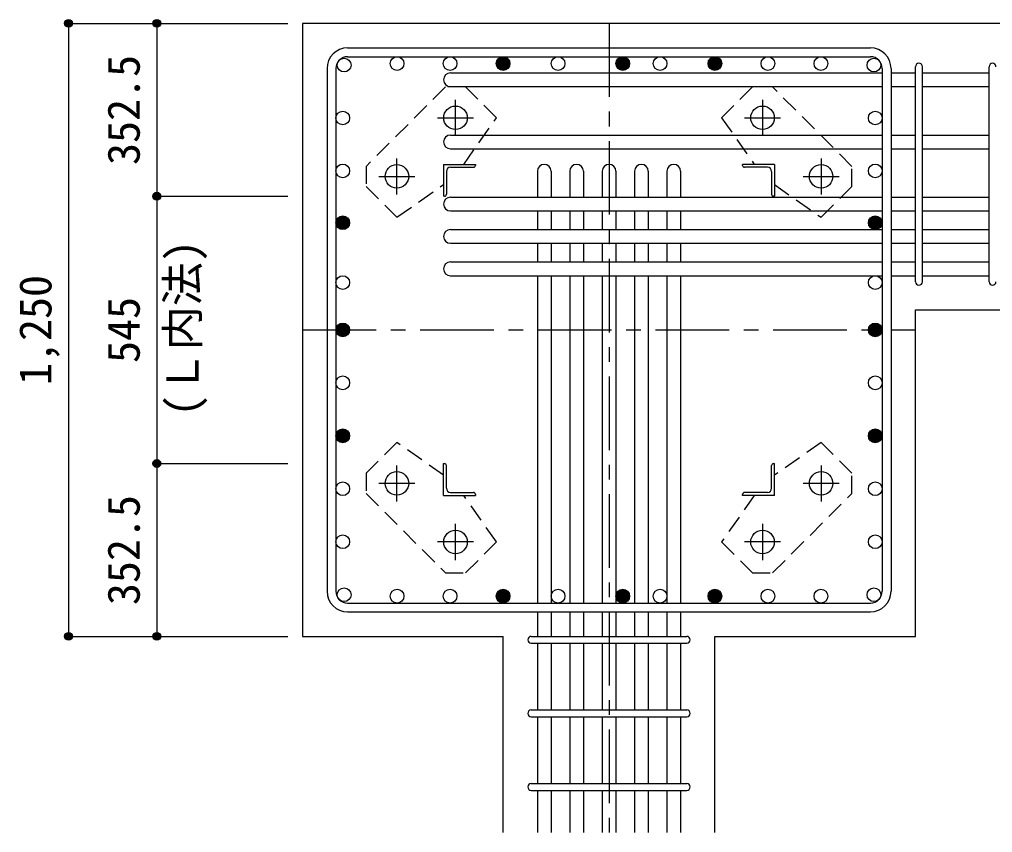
# Model space of a CAD drawing. Units: millimetres at full size, sheet at 1:30. Extents: x -5973 to 5954, y -4195 to 4201.
# Drawn here: x -650 to 1334, y 1498 to 3156 of the extents above; entities that cross this region are included whole.
import ezdxf
from ezdxf.enums import TextEntityAlignment as Align

# ---------------------------------------------------------------- set-up
doc = ezdxf.new("R2010")
doc.units = ezdxf.units.MM
doc.header["$LTSCALE"] = 30
doc.header["$PDMODE"] = 32
doc.header["$PDSIZE"] = 15
doc.linetypes.add('CHAIN1', pattern=[8, 5, -1, 1, -1])
doc.linetypes.add('DASHED1', pattern=[1.8, 1.2, -0.6])
for name, color, linetype in [('0-1_躯体線', 2, 'Continuous'), ('0-2_アンカー、アングル', 4, 'Continuous'), ('0-3_立上り筋', 4, 'Continuous'), ('0-4_フープ筋', 7, 'Continuous'), ('0-5_基礎梁筋', 7, 'Continuous'), ('0-6_スタラップ筋', 7, 'Continuous'), ('0-7_文字', 4, 'Continuous'), ('0-9_プレート', 4, 'DASHED1'), ('0-D_寸法', 4, 'Continuous')]:
    doc.layers.add(name, color=color, linetype=linetype)
doc.styles.add('ＭＳ ゴシック', font='')
doc.styles.get('ＭＳ ゴシック').set_extended_font_data('MS Gothic')

msp = doc.modelspace()

# ---------------------------------------------------------------- linework, layer by layer
at = {"layer": '0-1_躯体線'}
for p, q in [((1577.44, 3148.3), (-72.56, 3148.3)), ((-72.56, 3148.3), (-72.56, 1898.3)), ((1177.44, 2564.3), (1577.44, 2564.3)), ((1177.44, 1898.3), (1177.44, 2564.3)), ((-72.56, 1898.3), (336.94, 1898.3)), ((336.94, 1498.3), (336.94, 1898.3))]:
    msp.add_line(p, q, dxfattribs=at)
msp.add_lwpolyline([(767.94, 1498.3), (767.94, 1898.3), (1177.44, 1898.3)], dxfattribs=at)
at = {"layer": '0-2_アンカー、アングル', "linetype": 'CHAIN1'}
for p, q in [((239.44, 2919.1), (239.44, 2992.6)), ((865.44, 2992.6), (865.44, 2919.1)), ((202.64, 2955.8), (276.14, 2955.8)), ((828.74, 2955.8), (902.24, 2955.8)), ((119.94, 2799.6), (119.94, 2873.1)), ((984.94, 2873.1), (984.94, 2799.6)), ((83.14, 2836.3), (156.64, 2836.3)), ((948.24, 2836.3), (1021.74, 2836.3)), ((119.94, 2173.5), (119.94, 2247)), ((984.94, 2247), (984.94, 2173.5)), ((156.64, 2210.3), (83.14, 2210.3)), ((1021.74, 2210.3), (948.24, 2210.3)), ((239.44, 2054), (239.44, 2127.5)), ((865.44, 2127.5), (865.44, 2054)), ((276.14, 2090.8), (202.64, 2090.8)), ((902.24, 2090.8), (828.74, 2090.8))]:
    msp.add_line(p, q, dxfattribs=at)
at = {"layer": '0-2_アンカー、アングル'}
for p, q in [((214.94, 2860.8), (279.94, 2860.8)), ((214.94, 2860.8), (214.94, 2795.8)), ((279.94, 2860.8), (279.94, 2858.8)), ((889.94, 2860.8), (824.94, 2860.8)), ((824.94, 2858.8), (824.94, 2860.8)), ((889.94, 2860.8), (889.94, 2795.8)), ((220.94, 2846.3), (220.94, 2799.8)), ((229.44, 2854.8), (275.94, 2854.8)), ((875.44, 2854.8), (828.94, 2854.8)), ((883.94, 2846.3), (883.94, 2799.8)), ((216.94, 2795.8), (214.94, 2795.8)), ((889.94, 2795.8), (887.94, 2795.8)), ((214.94, 2250.8), (216.94, 2250.8)), ((214.94, 2185.8), (214.94, 2250.8)), ((220.94, 2200.3), (220.94, 2246.8)), ((883.94, 2200.3), (883.94, 2246.8)), ((887.94, 2250.8), (889.94, 2250.8)), ((889.94, 2185.8), (889.94, 2250.8)), ((214.94, 2185.8), (279.94, 2185.8)), ((229.44, 2191.8), (275.94, 2191.8)), ((279.94, 2187.8), (279.94, 2185.8)), ((824.94, 2185.8), (824.94, 2187.8)), ((889.94, 2185.8), (824.94, 2185.8)), ((875.44, 2191.8), (828.94, 2191.8))]:
    msp.add_line(p, q, dxfattribs=at)
at = {"layer": '0-2_アンカー、アングル', "color": 3}
for centre in [(239.44, 2955.8), (865.44, 2955.8), (119.94, 2836.3), (984.94, 2836.3), (119.94, 2210.3), (984.94, 2210.3), (239.44, 2090.8), (865.44, 2090.8)]:
    msp.add_circle(centre, 24, dxfattribs=at)
at = {"layer": '0-2_アンカー、アングル'}
for centre, radius, start, end in [((275.94, 2858.8), 4, 270, 0), ((828.94, 2858.8), 4, 180, 270), ((229.44, 2846.3), 8.5, 90, 180), ((875.44, 2846.3), 8.5, 0, 90), ((216.94, 2799.8), 4, 270, 0), ((887.94, 2799.8), 4, 180, 270), ((216.94, 2246.8), 4, 0, 90), ((887.94, 2246.8), 4, 90, 180), ((229.44, 2200.3), 8.5, 180, 270), ((275.94, 2187.8), 4, 0, 90), ((828.94, 2187.8), 4, 90, 180), ((875.44, 2200.3), 8.5, 270, 0)]:
    msp.add_arc(centre, radius, start, end, dxfattribs=at)
at = {"layer": '0-3_立上り筋', "color": 3}
for centre in [(12.37, 3063.37), (120.38, 3066.3), (120.38, 3066.3), (228.39, 3066.3), (228.39, 3066.3), (336.41, 3066.3), (336.41, 3066.3), (448.44, 3066.3), (448.44, 3066.3), (580.44, 3066.3), (580.44, 3066.3), (656.44, 3066.3), (656.44, 3066.3), (768.47, 3066.3), (768.47, 3066.3), (876.48, 3066.3), (876.48, 3066.3), (984.49, 3066.3), (984.49, 3066.3), (1092.51, 3063.37), (1092.51, 3063.37), (1092.51, 3063.37), (9.44, 2955.36), (9.44, 2955.36), (1095.44, 2955.36), (1095.44, 2955.36), (9.44, 2847.34), (9.44, 2847.34), (1095.44, 2847.34), (1095.44, 2847.34), (9.44, 2741.8), (9.44, 2741.8), (1095.44, 2741.8), (1095.44, 2741.8), (9.44, 2619.8), (9.44, 2619.8), (1095.44, 2619.8), (1095.44, 2619.8), (9.44, 2523.3), (9.44, 2523.3), (1095.44, 2523.3), (1095.44, 2523.3), (9.44, 2415.29), (9.44, 2415.29), (1095.44, 2415.29), (1095.44, 2415.29), (9.44, 2307.27), (9.44, 2307.27), (1095.44, 2307.27), (1095.44, 2307.27), (9.44, 2199.26), (9.44, 2199.26), (1095.44, 2199.26), (1095.44, 2199.26), (9.44, 2091.24), (9.44, 2091.24), (1095.44, 2091.24), (1095.44, 2091.24), (12.37, 1983.23), (12.37, 1983.23), (120.38, 1980.3), (120.38, 1980.3), (228.39, 1980.3), (228.39, 1980.3), (336.41, 1980.3), (336.41, 1980.3), (448.44, 1980.3), (448.44, 1980.3), (580.44, 1980.3), (580.44, 1980.3), (656.44, 1980.3), (656.44, 1980.3), (768.47, 1980.3), (768.47, 1980.3), (876.48, 1980.3), (876.48, 1980.3), (984.49, 1980.3), (984.49, 1980.3), (1092.51, 1983.23), (1092.51, 1983.23)]:
    msp.add_circle(centre, 14, dxfattribs=at)
at = {"layer": '0-3_立上り筋'}
for centre, radius in [((336.41, 3066.3), 14), ((336.41, 3066.3), 12.6), ((336.41, 3066.3), 11.2), ((336.41, 3066.3), 9.8), ((580.44, 3066.3), 14), ((580.44, 3066.3), 12.6), ((580.44, 3066.3), 11.2), ((580.44, 3066.3), 9.8), ((768.47, 3066.3), 14), ((768.47, 3066.3), 12.6), ((768.47, 3066.3), 11.2), ((768.47, 3066.3), 9.8), ((336.41, 3066.3), 8.4), ((336.41, 3066.3), 7), ((336.41, 3066.3), 5.6), ((336.41, 3066.3), 4.2), ((336.41, 3066.3), 2.8), ((336.41, 3066.3), 1.4), ((580.44, 3066.3), 8.4), ((580.44, 3066.3), 7), ((580.44, 3066.3), 5.6), ((580.44, 3066.3), 4.2), ((580.44, 3066.3), 2.8), ((580.44, 3066.3), 1.4), ((768.47, 3066.3), 8.4), ((768.47, 3066.3), 7), ((768.47, 3066.3), 5.6), ((768.47, 3066.3), 4.2), ((768.47, 3066.3), 2.8), ((768.47, 3066.3), 1.4), ((9.44, 2741.8), 14), ((9.44, 2741.8), 12.6), ((9.44, 2741.8), 11.2), ((9.44, 2741.8), 9.8), ((9.44, 2741.8), 8.4), ((9.44, 2741.8), 7), ((9.44, 2741.8), 5.6), ((9.44, 2741.8), 4.2), ((9.44, 2741.8), 2.8), ((9.44, 2741.8), 1.4), ((1095.44, 2741.8), 14), ((1095.44, 2741.8), 12.6), ((1095.44, 2741.8), 11.2), ((1095.44, 2741.8), 9.8), ((1095.44, 2741.8), 8.4), ((1095.44, 2741.8), 7), ((1095.44, 2741.8), 5.6), ((1095.44, 2741.8), 4.2), ((1095.44, 2741.8), 2.8), ((1095.44, 2741.8), 1.4), ((9.44, 2523.3), 14), ((9.44, 2523.3), 12.6), ((9.44, 2523.3), 11.2), ((9.44, 2523.3), 9.8), ((9.44, 2523.3), 8.4), ((9.44, 2523.3), 7), ((9.44, 2523.3), 5.6), ((9.44, 2523.3), 4.2), ((9.44, 2523.3), 2.8), ((9.44, 2523.3), 1.4), ((1095.44, 2523.3), 14), ((1095.44, 2523.3), 12.6), ((1095.44, 2523.3), 11.2), ((1095.44, 2523.3), 9.8), ((1095.44, 2523.3), 8.4), ((1095.44, 2523.3), 7), ((1095.44, 2523.3), 5.6), ((1095.44, 2523.3), 4.2), ((1095.44, 2523.3), 2.8), ((1095.44, 2523.3), 1.4), ((9.44, 2307.27), 14), ((9.44, 2307.27), 12.6), ((9.44, 2307.27), 11.2), ((9.44, 2307.27), 9.8), ((9.44, 2307.27), 8.4), ((9.44, 2307.27), 7), ((9.44, 2307.27), 5.6), ((9.44, 2307.27), 4.2), ((9.44, 2307.27), 2.8), ((9.44, 2307.27), 1.4), ((1095.44, 2307.27), 14), ((1095.44, 2307.27), 12.6), ((1095.44, 2307.27), 11.2), ((1095.44, 2307.27), 9.8), ((1095.44, 2307.27), 8.4), ((1095.44, 2307.27), 7), ((1095.44, 2307.27), 5.6), ((1095.44, 2307.27), 4.2), ((1095.44, 2307.27), 2.8), ((1095.44, 2307.27), 1.4), ((336.41, 1980.3), 14), ((336.41, 1980.3), 12.6), ((336.41, 1980.3), 11.2), ((336.41, 1980.3), 9.8), ((336.41, 1980.3), 8.4), ((336.41, 1980.3), 7), ((336.41, 1980.3), 5.6), ((336.41, 1980.3), 4.2), ((580.44, 1980.3), 14), ((580.44, 1980.3), 12.6), ((580.44, 1980.3), 11.2), ((580.44, 1980.3), 9.8), ((580.44, 1980.3), 8.4), ((580.44, 1980.3), 7), ((580.44, 1980.3), 5.6), ((580.44, 1980.3), 4.2), ((768.47, 1980.3), 14), ((768.47, 1980.3), 12.6), ((768.47, 1980.3), 11.2), ((768.47, 1980.3), 9.8), ((768.47, 1980.3), 8.4), ((768.47, 1980.3), 7), ((768.47, 1980.3), 5.6), ((768.47, 1980.3), 4.2), ((336.41, 1980.3), 2.8), ((336.41, 1980.3), 1.4), ((580.44, 1980.3), 2.8), ((580.44, 1980.3), 1.4), ((768.47, 1980.3), 2.8), ((768.47, 1980.3), 1.4)]:
    msp.add_circle(centre, radius, dxfattribs=at)
at = {"layer": '0-4_フープ筋'}
for p, q in [((19.44, 3098.3), (1085.44, 3098.3)), ((19.44, 3080.3), (1085.44, 3080.3)), ((-22.56, 3056.3), (-22.56, 1990.3)), ((-4.56, 3056.3), (-4.56, 1990.3)), ((1109.44, 3056.3), (1109.44, 1990.3)), ((1127.44, 3056.3), (1127.44, 1990.3)), ((19.44, 1966.3), (1085.44, 1966.3)), ((19.44, 1948.3), (1085.44, 1948.3))]:
    msp.add_line(p, q, dxfattribs=at)
for centre, radius, start, end in [((19.44, 3056.3), 42, 90, 180), ((1085.44, 3056.3), 42, 0, 90), ((19.44, 3056.3), 24, 90, 180), ((1085.44, 3056.3), 24, 0, 90), ((1085.44, 3056.3), 24, 0, 90), ((19.44, 1990.3), 42, 180, 270), ((19.44, 1990.3), 24, 180, 270), ((1085.44, 1990.3), 42, 270, 0), ((1085.44, 1990.3), 24, 270, 0)]:
    msp.add_arc(centre, radius, start, end, dxfattribs=at)
at = {"layer": '0-5_基礎梁筋'}
for p, q in [((228.94, 3047.37), (1109.44, 3047.37)), ((1127.44, 3047.37), (1177.44, 3047.37)), ((1191.44, 3047.37), (1327.44, 3047.37)), ((228.94, 3019.37), (1109.44, 3019.37)), ((1127.44, 3019.37), (1177.44, 3019.37)), ((1191.44, 3019.37), (1327.44, 3019.37)), ((228.94, 2920.58), (1109.44, 2920.58)), ((1127.44, 2920.58), (1177.44, 2920.58)), ((1191.44, 2920.58), (1327.44, 2920.58)), ((228.94, 2892.58), (1109.44, 2892.58)), ((1127.44, 2892.58), (1177.44, 2892.58)), ((1191.44, 2892.58), (1327.44, 2892.58)), ((406.44, 2846.8), (406.44, 2793.8)), ((434.44, 2846.8), (434.44, 2793.8)), ((472.44, 2846.8), (472.44, 2793.8)), ((500.44, 2846.8), (500.44, 2793.8)), ((538.44, 2846.8), (538.44, 2793.8)), ((566.44, 2846.8), (566.44, 2793.8)), ((604.44, 2846.8), (604.44, 2793.8)), ((632.44, 2846.8), (632.44, 2793.8)), ((670.44, 2846.8), (670.44, 2793.8)), ((698.44, 2846.8), (698.44, 2793.8)), ((228.94, 2793.8), (1109.44, 2793.8)), ((1127.44, 2793.8), (1177.44, 2793.8)), ((1191.44, 2793.8), (1327.44, 2793.8)), ((228.94, 2765.8), (1109.44, 2765.8)), ((406.44, 2765.8), (406.44, 2727.8)), ((434.44, 2765.8), (434.44, 2727.8)), ((472.44, 2765.8), (472.44, 2727.8)), ((500.44, 2765.8), (500.44, 2727.8)), ((538.44, 2765.8), (538.44, 2727.8)), ((566.44, 2765.8), (566.44, 2727.8)), ((604.44, 2765.8), (604.44, 2727.8)), ((632.44, 2765.8), (632.44, 2727.8)), ((670.44, 2765.8), (670.44, 2727.8)), ((698.44, 2765.8), (698.44, 2727.8)), ((1127.44, 2765.8), (1177.44, 2765.8)), ((1191.44, 2765.8), (1327.44, 2765.8)), ((228.94, 2727.8), (1109.44, 2727.8)), ((1127.44, 2727.8), (1177.44, 2727.8)), ((1191.44, 2727.8), (1327.44, 2727.8)), ((228.94, 2699.8), (1109.44, 2699.8)), ((406.44, 2699.8), (406.44, 2661.8)), ((434.44, 2699.8), (434.44, 2661.8)), ((472.44, 2699.8), (472.44, 2661.8)), ((500.44, 2699.8), (500.44, 2661.8)), ((538.44, 2699.8), (538.44, 2661.8)), ((566.44, 2699.8), (566.44, 2661.8)), ((604.44, 2699.8), (604.44, 2661.8)), ((632.44, 2699.8), (632.44, 2661.8)), ((670.44, 2699.8), (670.44, 2661.8)), ((698.44, 2699.8), (698.44, 2661.8)), ((1127.44, 2699.8), (1177.44, 2699.8)), ((1191.44, 2699.8), (1327.44, 2699.8)), ((228.94, 2661.8), (1109.44, 2661.8)), ((1127.44, 2661.8), (1177.44, 2661.8)), ((1191.44, 2661.8), (1327.44, 2661.8)), ((228.94, 2633.8), (1109.44, 2633.8)), ((406.44, 2633.8), (406.44, 1966.3)), ((434.44, 2633.8), (434.44, 1966.3)), ((472.44, 2633.8), (472.44, 1966.3)), ((500.44, 2633.8), (500.44, 1966.3)), ((538.44, 2633.8), (538.44, 1966.3)), ((566.44, 2633.8), (566.44, 1966.3)), ((604.44, 2633.8), (604.44, 1966.3)), ((632.44, 2633.8), (632.44, 1966.3)), ((670.44, 2633.8), (670.44, 1966.3)), ((698.44, 2633.8), (698.44, 1966.3)), ((1127.44, 2633.8), (1177.44, 2633.8)), ((1191.44, 2633.8), (1327.44, 2633.8)), ((406.44, 1948.3), (406.44, 1898.3)), ((434.44, 1948.3), (434.44, 1898.3)), ((472.44, 1948.3), (472.44, 1898.3)), ((500.44, 1948.3), (500.44, 1898.3)), ((538.44, 1948.3), (538.44, 1898.3)), ((566.44, 1948.3), (566.44, 1898.3)), ((604.44, 1948.3), (604.44, 1898.3)), ((632.44, 1948.3), (632.44, 1898.3)), ((670.44, 1948.3), (670.44, 1898.3)), ((698.44, 1948.3), (698.44, 1898.3)), ((406.44, 1884.3), (406.44, 1748.3)), ((434.44, 1884.3), (434.44, 1748.3)), ((472.44, 1884.3), (472.44, 1748.3)), ((500.44, 1884.3), (500.44, 1748.3)), ((538.44, 1884.3), (538.44, 1748.3)), ((566.44, 1884.3), (566.44, 1748.3)), ((604.44, 1884.3), (604.44, 1748.3)), ((632.44, 1884.3), (632.44, 1748.3)), ((670.44, 1884.3), (670.44, 1748.3)), ((698.44, 1884.3), (698.44, 1748.3)), ((406.44, 1734.3), (406.44, 1598.3)), ((434.44, 1734.3), (434.44, 1598.3)), ((472.44, 1734.3), (472.44, 1598.3)), ((500.44, 1734.3), (500.44, 1598.3)), ((538.44, 1734.3), (538.44, 1598.3)), ((566.44, 1734.3), (566.44, 1598.3)), ((604.44, 1734.3), (604.44, 1598.3)), ((632.44, 1734.3), (632.44, 1598.3)), ((670.44, 1734.3), (670.44, 1598.3)), ((698.44, 1734.3), (698.44, 1598.3)), ((406.44, 1584.3), (406.44, 1498.3)), ((434.44, 1584.3), (434.44, 1498.3)), ((472.44, 1584.3), (472.44, 1498.3)), ((500.44, 1584.3), (500.44, 1498.3)), ((538.44, 1584.3), (538.44, 1498.3)), ((566.44, 1584.3), (566.44, 1498.3)), ((604.44, 1584.3), (604.44, 1498.3)), ((632.44, 1584.3), (632.44, 1498.3)), ((670.44, 1584.3), (670.44, 1498.3)), ((698.44, 1584.3), (698.44, 1498.3))]:
    msp.add_line(p, q, dxfattribs=at)
for centre, start, end in [((228.94, 3033.37), 90, 270), ((228.94, 2906.58), 90, 270), ((420.44, 2846.8), 0, 180), ((486.44, 2846.8), 0, 180), ((552.44, 2846.8), 0, 180), ((618.44, 2846.8), 0, 180), ((684.44, 2846.8), 0, 180), ((228.94, 2779.8), 90, 270), ((228.94, 2713.8), 90, 270), ((228.94, 2647.8), 90, 270)]:
    msp.add_arc(centre, 14, start, end, dxfattribs=at)
at = {"layer": '0-6_スタラップ筋'}
for p, q in [((1177.44, 2621.3), (1177.44, 3059.87)), ((1191.44, 2621.3), (1191.44, 3059.87)), ((1327.44, 2621.3), (1327.44, 3059.87)), ((393.94, 1898.3), (710.94, 1898.3)), ((393.94, 1884.3), (710.94, 1884.3)), ((393.94, 1748.3), (710.94, 1748.3)), ((393.94, 1734.3), (710.94, 1734.3)), ((393.94, 1598.3), (710.94, 1598.3)), ((393.94, 1584.3), (710.94, 1584.3))]:
    msp.add_line(p, q, dxfattribs=at)
for centre, start, end in [((1184.44, 3059.87), 0, 180), ((1184.44, 3059.87), 0, 180), ((1184.44, 3059.87), 0, 180), ((1184.44, 3059.87), 0, 180), ((1334.44, 3059.87), 0, 180), ((1184.44, 2621.3), 180, 0), ((1184.44, 2621.3), 180, 0), ((1184.44, 2621.3), 180, 0), ((1184.44, 2621.3), 180, 0), ((1334.44, 2621.3), 180, 0), ((393.94, 1891.3), 90, 270), ((393.94, 1891.3), 90, 270), ((393.94, 1891.3), 90, 270), ((393.94, 1891.3), 90, 270), ((710.94, 1891.3), 270, 90), ((710.94, 1891.3), 270, 90), ((710.94, 1891.3), 270, 90), ((710.94, 1891.3), 270, 90), ((393.94, 1741.3), 90, 270), ((710.94, 1741.3), 270, 90), ((393.94, 1591.3), 90, 270), ((710.94, 1591.3), 270, 90)]:
    msp.add_arc(centre, 7, start, end, dxfattribs=at)
at = {"layer": '0-9_プレート'}
for p, q in [((218.94, 3018.7), (57.04, 2856.8)), ((259.94, 3018.7), (218.94, 3018.7)), ((322.84, 2955.8), (259.94, 3018.7)), ((844.94, 3018.7), (782.04, 2955.8)), ((885.94, 3018.7), (844.94, 3018.7)), ((1047.84, 2856.8), (885.94, 3018.7)), ((256.14, 2860.8), (322.84, 2955.8)), ((782.04, 2955.8), (848.74, 2860.8)), ((57.04, 2856.8), (57.04, 2815.8)), ((1047.84, 2815.8), (1047.84, 2856.8)), ((119.94, 2752.9), (214.94, 2819.6)), ((889.94, 2819.6), (984.94, 2752.9)), ((57.04, 2815.8), (119.94, 2752.9)), ((984.94, 2752.9), (1047.84, 2815.8)), ((119.94, 2293.7), (57.04, 2230.8)), ((214.94, 2227), (119.94, 2293.7)), ((984.94, 2293.7), (889.94, 2227)), ((1047.84, 2230.8), (984.94, 2293.7)), ((57.04, 2230.8), (57.04, 2189.8)), ((1047.84, 2189.8), (1047.84, 2230.8)), ((57.04, 2189.8), (218.94, 2027.9)), ((322.84, 2090.8), (256.14, 2185.8)), ((848.74, 2185.8), (782.04, 2090.8)), ((885.94, 2027.9), (1047.84, 2189.8)), ((259.94, 2027.9), (322.84, 2090.8)), ((782.04, 2090.8), (844.94, 2027.9)), ((218.94, 2027.9), (259.94, 2027.9)), ((844.94, 2027.9), (885.94, 2027.9))]:
    msp.add_line(p, q, dxfattribs=at)
at = {"layer": '0-D_寸法'}
for p, q in [((-549.6, 3148.3), (-549.6, 1898.3)), ((-549.6, 3148.3), (-369.6, 3148.3)), ((-549.6, 3148.3), (-369.6, 3148.3)), ((-369.6, 3148.3), (-369.6, 2795.8)), ((-369.6, 3148.3), (-102.56, 3148.3)), ((-369.6, 2795.8), (-102.56, 2795.8)), ((-369.6, 2795.8), (-369.6, 2250.8)), ((-369.6, 2250.8), (-102.56, 2250.8)), ((-369.6, 2250.8), (-369.6, 1898.3)), ((-549.6, 1898.3), (-369.6, 1898.3)), ((-369.6, 1898.3), (-102.56, 1898.3)), ((-369.6, 1898.3), (-102.56, 1898.3))]:
    msp.add_line(p, q, dxfattribs=at)
at = {"layer": '0-D_寸法', "linetype": 'CHAIN1'}
for p, q in [((552.44, 3148.3), (552.44, 1498.3)), ((-72.56, 2523.3), (1177.44, 2523.3))]:
    msp.add_line(p, q, dxfattribs=at)
at = {"layer": '0-D_寸法'}
for centre, radius in [((-549.6, 3148.3), 8), ((-549.6, 3148.3), 7.2), ((-369.6, 3148.3), 8), ((-369.6, 3148.3), 7.2), ((-549.6, 3148.3), 6.4), ((-549.6, 3148.3), 5.6), ((-549.6, 3148.3), 4.8), ((-549.6, 3148.3), 4), ((-549.6, 3148.3), 3.2), ((-549.6, 3148.3), 2.4), ((-549.6, 3148.3), 1.6), ((-549.6, 3148.3), 0.8), ((-369.6, 3148.3), 6.4), ((-369.6, 3148.3), 5.6), ((-369.6, 3148.3), 4.8), ((-369.6, 3148.3), 4), ((-369.6, 3148.3), 3.2), ((-369.6, 3148.3), 2.4), ((-369.6, 3148.3), 1.6), ((-369.6, 3148.3), 0.8), ((-369.6, 2795.8), 8), ((-369.6, 2795.8), 7.2), ((-369.6, 2795.8), 6.4), ((-369.6, 2795.8), 5.6), ((-369.6, 2795.8), 4.8), ((-369.6, 2795.8), 4), ((-369.6, 2795.8), 3.2), ((-369.6, 2795.8), 2.4), ((-369.6, 2795.8), 1.6), ((-369.6, 2795.8), 0.8), ((-369.6, 2250.8), 8), ((-369.6, 2250.8), 7.2), ((-369.6, 2250.8), 6.4), ((-369.6, 2250.8), 5.6), ((-369.6, 2250.8), 4.8), ((-369.6, 2250.8), 4), ((-369.6, 2250.8), 3.2), ((-369.6, 2250.8), 2.4), ((-369.6, 2250.8), 1.6), ((-369.6, 2250.8), 0.8), ((-549.6, 1898.3), 8), ((-549.6, 1898.3), 7.2), ((-369.6, 1898.3), 8), ((-369.6, 1898.3), 7.2), ((-549.6, 1898.3), 6.4), ((-549.6, 1898.3), 5.6), ((-549.6, 1898.3), 4.8), ((-549.6, 1898.3), 4), ((-549.6, 1898.3), 3.2), ((-549.6, 1898.3), 2.4), ((-549.6, 1898.3), 1.6), ((-549.6, 1898.3), 0.8), ((-369.6, 1898.3), 6.4), ((-369.6, 1898.3), 5.6), ((-369.6, 1898.3), 4.8), ((-369.6, 1898.3), 4), ((-369.6, 1898.3), 3.2), ((-369.6, 1898.3), 2.4), ((-369.6, 1898.3), 1.6), ((-369.6, 1898.3), 0.8)]:
    msp.add_circle(centre, radius, dxfattribs=at)
at = {"layer": '0-D_寸法', "color": 7}
for p in [(-549.6, 3148.3), (-369.6, 3148.3), (-369.6, 3148.3), (-369.6, 2795.8), (-369.6, 2795.8), (-369.6, 2250.8), (-369.6, 2250.8), (-549.6, 1898.3), (-369.6, 1898.3), (-369.6, 1898.3)]:
    msp.add_point(p, dxfattribs=at)

# ---------------------------------------------------------------- texts
at = {"layer": '0-7_文字', "style": 'ＭＳ ゴシック'}
msp.add_text('(Ｌ内法)', height=65.98, rotation=90, dxfattribs=at).set_placement((-264.55, 2346.7), align=Align.BOTTOM_LEFT)
at = {"layer": '0-D_寸法', "style": 'ＭＳ ゴシック'}
for s, p in [('352.5', (-384.6, 2859.55)), ('1,250', (-564.6, 2410.8)), ('545', (-384.6, 2455.8)), ('352.5', (-384.6, 1962.05))]:
    msp.add_text(s, height=65.98, rotation=90, dxfattribs=at).set_placement(p, align=Align.BOTTOM_LEFT)

doc.saveas('drawing.dxf')
